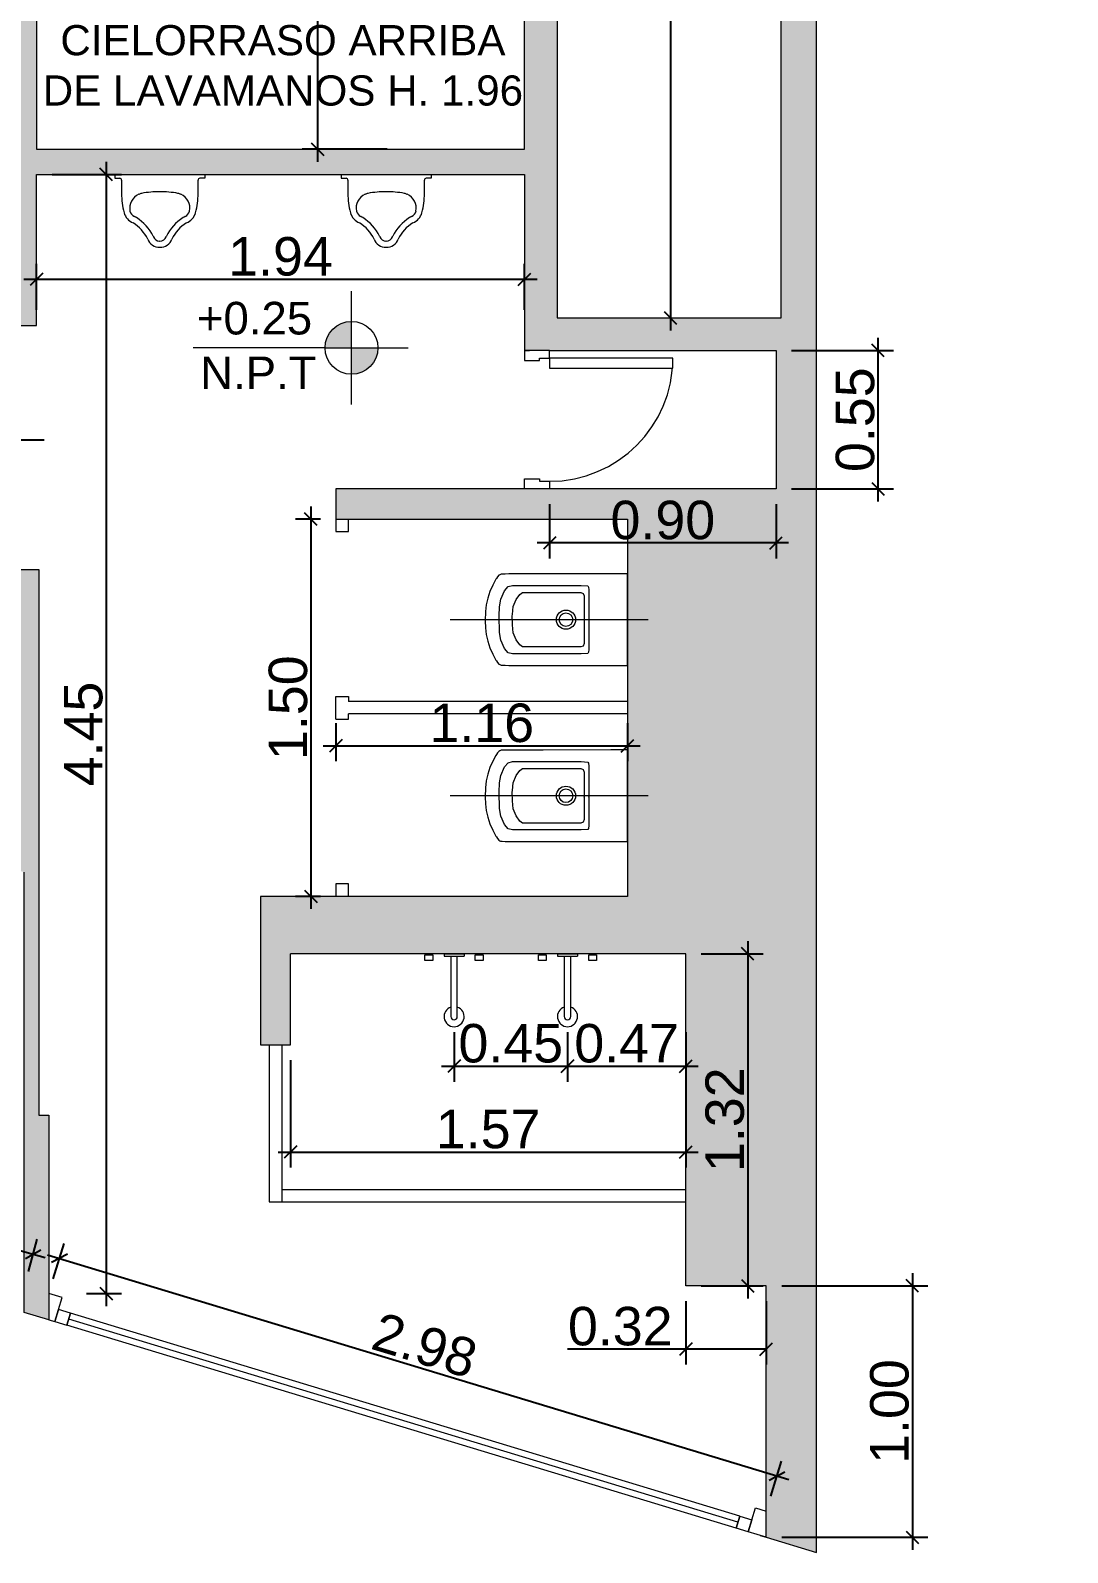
# Model space of a CAD drawing. Header units: metres. Extents: x -68 to 2267, y 0 to 1370.
# Drawn here: x 195.4 to 199.52, y 190.25 to 196.3 of the extents above; entities that cross this region are included whole.
import ezdxf

# ---------------------------------------------------------------- set-up
doc = ezdxf.new("R2010")
doc.units = ezdxf.units.M
doc.set_wipeout_variables(frame=1)
doc.linetypes.add('HIDDEN2', pattern=[4.7625, 3.175, -1.5875])
for name, color, linetype, lineweight in [('00-Textos cotas y niveles', 5, 'Continuous', 5), ('2', 7, 'Continuous', 20), ('ARQ-Niveles', 251, 'Continuous', 9), ('Ducha', 7, 'Continuous', 5)]:
    doc.layers.add(name, color=color, linetype=linetype, lineweight=lineweight)
for name, color, linetype, lineweight, true_color in [('A-Corte 1', 7, 'Continuous', 15, 0x000000), ('A-Mobiliario', 7, 'Continuous', 9, 0x000000), ('A-Vista 1', 7, 'Continuous', 9, 0x000000)]:
    doc.layers.add(name, color=color, linetype=linetype, lineweight=lineweight, true_color=true_color)
doc.styles.add('Arial', font='arial.ttf')
doc.styles.get("Standard").update_dxf_attribs({"font": 'arial.ttf'})
doc.dimstyles.new('Diagonal_-_2_mm_Arial_azul', dxfattribs={"dimscale": 0.3048, "dimtxt": 0.153039, "dimasz": 0.492126, "dimexe": 0.061516, "dimexo": 0.061516, "dimgap": 0.012303, "dimtad": 1, "dimrnd": 0.01, "dimzin": 0, "dimdsep": 46, "dimtxsty": 'Arial', "dimblk1": 'OBLIQUE', "dimblk2": 'OBLIQUE', "dimsah": 1, "dimcen": 0.09, "dimdle": 0.061516, "dimazin": 0, "dimtfac": 1, "dimtdec": 4, "dimtix": 1, "dimtmove": 0, "dimatfit": 3, "dimfxl": 1, "dimtvp": 1, "dimtolj": 1, "dimtzin": 0, "dimarcsym": 2})

# ---------------------------------------------------------------- blocks, each defined once
blk = doc.blocks.new('*U40')
at = {"layer": '2'}
h = blk.add_hatch(dxfattribs=at)
h.set_pattern_fill('ANGLE', color=256)
h.set_pattern_definition([(0, (-0.22, -0.1004), (0, 6.985), [5.08, -1.905]), (90, (-0.22, -0.1004), (-6.985, 4e-16), [5.08, -1.905])])
h.paths.add_polyline_path([(0.885, 2.1088), (1.0506, 2.1088), (1.0506, 1.9617), (0.885, 1.9617)])
blk.add_wipeout([(0, 0.0496), (0.55, 0.0496), (0.55, -0.03), (0, -0.03)]).dxf.layer = 'A-Vista 1'
at = {"layer": 'A-Vista 1'}
for points in [[(0.03, 0.0496), (0, 0.0496), (0, -0.0504), (0.04, -0.0504), (0.04, 0.0096), (0.03, 0.0096)], [(0.52, 0.0496), (0.55, 0.0496), (0.55, -0.0504), (0.51, -0.0504), (0.51, 0.0096), (0.52, 0.0096)]]:
    blk.add_lwpolyline(points, close=True, dxfattribs=at)
for points in [[(0, 0.0496), (0, -0.025)], [(0.55, 0.0496), (0.55, -0.025)]]:
    blk.add_lwpolyline(points, dxfattribs=at)
at = {"layer": 'A-Vista 1', "linetype": 'HIDDEN2', "lineweight": 0}
blk.add_arc((0.03, 0.0496), 0.49, 0, 90, dxfattribs=at)
blk.add_wipeout([(0.07, 0.0496), (0.07, 0.5396), (0.03, 0.5396), (0.03, 0.0496)]).dxf.layer = 'A-Vista 1'
at = {"layer": 'A-Vista 1'}
blk.add_lwpolyline([(0.07, 0.0496), (0.07, 0.5396), (0.03, 0.5396), (0.03, 0.0496)], close=True, dxfattribs=at)
blk = doc.blocks.new('*U10')
at = {"layer": 'A-Mobiliario'}
blk.add_line((2076.0312, 756.5034, 0), (2076.0312, 755.7163, 0), dxfattribs=at)
at = {"layer": 'A-Mobiliario', "elevation": 0}
for points in [[(2076.0354, 756.4216), (2076.0362, 756.4216), (2075.8525, 756.4216), (2075.8514, 756.4215), (2075.8506, 756.4212), (2075.85, 756.4208), (2075.8495, 756.4202), (2075.8493, 756.4194), (2075.8491, 756.4187), (2075.8492, 756.3543), (2075.8494, 756.0863)], [(2076.2131, 756.3543), (2076.2132, 756.4187), (2076.213, 756.4194), (2076.2128, 756.4202), (2076.2123, 756.4208), (2076.2117, 756.4212), (2076.2109, 756.4215), (2076.2098, 756.4216), (2076.0362, 756.4216)], [(2075.8494, 756.0863), (2075.8494, 755.9498), (2075.8498, 755.9352), (2075.8502, 755.9231), (2075.8505, 755.9193), (2075.8512, 755.9156), (2075.8524, 755.913), (2075.8547, 755.91), (2075.8607, 755.9044), (2075.8675, 755.9), (2075.8706, 755.8981), (2075.8941, 755.8852), (2075.9192, 755.8743), (2075.9454, 755.8657), (2075.972, 755.8596), (2075.999, 755.8559), (2076.0354, 755.8547), (2076.0361, 755.8546), (2076.0633, 755.8559), (2076.0903, 755.8596), (2076.1169, 755.8657), (2076.1431, 755.8743), (2076.1682, 755.8852), (2076.1917, 755.8981), (2076.1948, 755.9), (2076.2016, 755.9044), (2076.2076, 755.91), (2076.2099, 755.913), (2076.2111, 755.9156), (2076.2118, 755.9193), (2076.2121, 755.9231), (2076.2125, 755.9352), (2076.2128, 755.9498), (2076.2129, 756.0881), (2076.2131, 756.3543)], [(2075.8954, 756.0881), (2075.8954, 756.2374), (2075.8972, 756.2634), (2075.9015, 756.2662), (2075.9129, 756.2676), (2076.0163, 756.2676), (2076.1494, 756.2676), (2076.1607, 756.2662), (2076.1651, 756.2634), (2076.1669, 756.2374), (2076.1669, 756.0881), (2076.1669, 755.9643), (2076.1625, 755.9462), (2076.146, 755.9319), (2076.1123, 755.918), (2076.0822, 755.9127), (2076.0163, 755.9104), (2075.9801, 755.9127), (2075.95, 755.918), (2075.9163, 755.9319), (2075.8998, 755.9462), (2075.8954, 755.9643), (2075.8954, 756.0908)], [(2076.0361, 756.2676), (2076.0354, 756.2676)], [(2076.0361, 756.2491), (2076.0354, 756.2491)], [(2076.0354, 755.963), (2076.0361, 755.963)], [(2076.0354, 755.9098), (2076.0361, 755.9098)]]:
    blk.add_lwpolyline(points, dxfattribs=at)
blk.add_lwpolyline([(2075.9369, 756.2491), (2076.0163, 756.2491), (2076.1254, 756.2491), (2076.1358, 756.2455), (2076.1396, 756.2354), (2076.1396, 756.0881), (2076.1396, 756.0039), (2076.1318, 755.9925), (2076.1114, 755.9783), (2076.083, 755.9662), (2076.0518, 755.9633), (2076.0163, 755.9632), (2076.0105, 755.9633), (2075.9793, 755.9662), (2075.9509, 755.9783), (2075.9304, 755.9925), (2075.9227, 756.0039), (2075.9227, 756.0881), (2075.9227, 756.2354), (2075.9265, 756.2455)], close=True, dxfattribs=at)
at = {"layer": 'A-Mobiliario'}
for radius in [0.038, 0.027]:
    blk.add_circle((2076.0311, 756.1765, 0), radius, dxfattribs=at)
blk = doc.blocks.new('_Oblique')
at = {"color": 0, "linetype": 'ByBlock', "lineweight": -2}
blk.add_line((-0.5, -0.5), (0.5, 0.5), dxfattribs=at)
blk = doc.blocks.new('*D203')
at = {"layer": '00-Textos cotas y niveles', "color": 0, "lineweight": -2, "transparency": 16777216}
for p, q in [((192.4001, 192.181), (192.4351, 192.3096)), ((192.3707, 192.2634), (195.4584, 191.423)), ((195.3913, 191.3669), (195.4263, 191.4955))]:
    blk.add_line(p, q, dxfattribs=at)
at = {"layer": 'Defpoints', "color": 0, "transparency": 16777216}
for p in [(192.3839, 192.1217), (195.4102, 191.4361), (195.3751, 191.3075)]:
    blk.add_point(p, dxfattribs=at)
at = {"layer": '00-Textos cotas y niveles', "color": 0, "lineweight": -2, "transparency": 16777216, "xscale": 0.05, "yscale": 0.05, "zscale": 0.05}
for p, rotation in [((192.4189, 192.2503), 164.7735420923802), ((195.4102, 191.4361), 344.7735420923802)]:
    blk.add_blockref('_Oblique', p, dxfattribs=dict(at, rotation=rotation))
at = {"layer": '00-Textos cotas y niveles', "color": 0, "transparency": 16777216, "insert": (193.9383, 191.9305), "char_height": 0.15304, "attachment_point": 5, "rotation": 344.77354, "style": 'Arial'}
blk.add_mtext('\\A1;3.10', dxfattribs=at)
blk = doc.blocks.new('*D204')
at = {"layer": '00-Textos cotas y niveles', "color": 0, "lineweight": -2, "transparency": 16777216}
for p, q in [((195.4905, 191.3379), (195.533, 191.4779)), ((195.4673, 191.4336), (198.4152, 190.5397)), ((198.3428, 190.4731), (198.3852, 190.6131))]:
    blk.add_line(p, q, dxfattribs=at)
at = {"layer": 'Defpoints', "color": 0, "transparency": 16777216}
for p in [(195.4727, 191.279), (198.3674, 190.5542), (198.3249, 190.4142)]:
    blk.add_point(p, dxfattribs=at)
at = {"layer": '00-Textos cotas y niveles', "color": 0, "lineweight": -2, "transparency": 16777216, "xscale": 0.05, "yscale": 0.05, "zscale": 0.05}
for p, rotation in [((195.5151, 191.419), 163.1317359091327), ((198.3674, 190.5542), 343.1317359091327)]:
    blk.add_blockref('_Oblique', p, dxfattribs=dict(at, rotation=rotation))
at = {"layer": '00-Textos cotas y niveles', "color": 0, "transparency": 16777216, "insert": (196.9675, 191.0732), "char_height": 0.15304, "attachment_point": 5, "rotation": 343.13174, "style": 'Arial'}
blk.add_mtext('\\A1;2.98', dxfattribs=at)
blk = doc.blocks.new('*D232')
at = {"layer": '00-Textos cotas y niveles', "color": 0, "lineweight": -2, "transparency": 16777216}
for p, q in [((196.5411, 199.9683), (196.5411, 195.7783)), ((196.8174, 199.9183), (196.4796, 199.9183)), ((196.8174, 195.8283), (196.4796, 195.8283))]:
    blk.add_line(p, q, dxfattribs=at)
at = {"layer": 'Defpoints', "color": 0, "transparency": 16777216}
for p in [(196.8789, 199.9183), (196.5411, 195.8283), (196.8789, 195.8283)]:
    blk.add_point(p, dxfattribs=at)
at = {"layer": '00-Textos cotas y niveles', "color": 0, "lineweight": -2, "transparency": 16777216, "xscale": 0.05, "yscale": 0.05, "zscale": 0.05}
for p, rotation in [((196.5411, 199.9183), 90), ((196.5411, 195.8283), 270)]:
    blk.add_blockref('_Oblique', p, dxfattribs=dict(at, rotation=rotation))
at = {"layer": '00-Textos cotas y niveles', "color": 0, "transparency": 16777216, "insert": (196.4506, 197.8733), "char_height": 0.15304, "attachment_point": 5, "rotation": 90, "style": 'Arial'}
blk.add_mtext('\\A1;4.09', dxfattribs=at)
blk = doc.blocks.new('*D233')
at = {"layer": '00-Textos cotas y niveles', "color": 0, "lineweight": -2, "transparency": 16777216}
blk.add_line((197.9439, 199.9683), (197.9439, 195.1083), dxfattribs=at)
at = {"layer": 'Defpoints', "color": 0, "transparency": 16777216}
for p in [(197.9439, 199.9183), (197.9439, 195.1583), (197.9439, 195.1583)]:
    blk.add_point(p, dxfattribs=at)
at = {"layer": '00-Textos cotas y niveles', "color": 0, "lineweight": -2, "transparency": 16777216, "xscale": 0.05, "yscale": 0.05, "zscale": 0.05}
for p, rotation in [((197.9439, 199.9183), 90), ((197.9439, 195.1583), 270)]:
    blk.add_blockref('_Oblique', p, dxfattribs=dict(at, rotation=rotation))
at = {"layer": '00-Textos cotas y niveles', "color": 0, "transparency": 16777216, "insert": (197.8535, 197.5383), "char_height": 0.15304, "attachment_point": 5, "rotation": 90, "style": 'Arial'}
blk.add_mtext('\\A1;4.76', dxfattribs=at)
blk = doc.blocks.new('*D244')
at = {"layer": '00-Textos cotas y niveles', "color": 0, "lineweight": -2, "transparency": 16777216}
for p, q in [((195.7003, 195.7783), (195.7003, 191.229)), ((195.4854, 195.7283), (195.7618, 195.7283)), ((195.623, 191.279), (195.7618, 191.279))]:
    blk.add_line(p, q, dxfattribs=at)
at = {"layer": 'Defpoints', "color": 0, "transparency": 16777216}
for p in [(195.4239, 195.7283), (195.5615, 191.279), (195.7003, 191.279)]:
    blk.add_point(p, dxfattribs=at)
at = {"layer": '00-Textos cotas y niveles', "color": 0, "lineweight": -2, "transparency": 16777216, "xscale": 0.05, "yscale": 0.05, "zscale": 0.05}
for p, rotation in [((195.7003, 195.7283), 90), ((195.7003, 191.279), 270)]:
    blk.add_blockref('_Oblique', p, dxfattribs=dict(at, rotation=rotation))
at = {"layer": '00-Textos cotas y niveles', "color": 0, "transparency": 16777216, "insert": (195.6102, 193.5037), "char_height": 0.15304, "attachment_point": 5, "rotation": 90, "style": 'Arial'}
blk.add_mtext('\\A1;4.45', dxfattribs=at)
blk = doc.blocks.new('*D245')
at = {"layer": '00-Textos cotas y niveles', "color": 0, "lineweight": -2, "transparency": 16777216}
for p, q in [((198.7693, 195.0783), (198.7693, 194.4283)), ((198.4254, 195.0283), (198.8308, 195.0283)), ((198.4254, 194.4783), (198.8308, 194.4783))]:
    blk.add_line(p, q, dxfattribs=at)
at = {"layer": 'Defpoints', "color": 0, "transparency": 16777216}
for p in [(198.3639, 195.0283), (198.3639, 194.4783), (198.7693, 194.4783)]:
    blk.add_point(p, dxfattribs=at)
at = {"layer": '00-Textos cotas y niveles', "color": 0, "lineweight": -2, "transparency": 16777216, "xscale": 0.05, "yscale": 0.05, "zscale": 0.05}
for p, rotation in [((198.7693, 195.0283), 90), ((198.7693, 194.4783), 270)]:
    blk.add_blockref('_Oblique', p, dxfattribs=dict(at, rotation=rotation))
at = {"layer": '00-Textos cotas y niveles', "color": 0, "transparency": 16777216, "insert": (198.6788, 194.7533), "char_height": 0.15304, "attachment_point": 5, "rotation": 90, "style": 'Arial'}
blk.add_mtext('\\A1;0.55', dxfattribs=at)
blk = doc.blocks.new('*D246')
at = {"layer": '00-Textos cotas y niveles', "color": 0, "lineweight": -2, "transparency": 16777216}
for p, q in [((197.4639, 194.4168), (197.4639, 194.2016)), ((198.3639, 194.4168), (198.3639, 194.2016)), ((198.4139, 194.2631), (197.4139, 194.2631))]:
    blk.add_line(p, q, dxfattribs=at)
at = {"layer": 'Defpoints', "color": 0, "transparency": 16777216}
for p in [(197.4639, 194.4783), (198.3639, 194.4783), (197.4639, 194.2631)]:
    blk.add_point(p, dxfattribs=at)
at = {"layer": '00-Textos cotas y niveles', "color": 0, "lineweight": -2, "transparency": 16777216, "xscale": 0.05, "yscale": 0.05, "zscale": 0.05, "rotation": 180}
blk.add_blockref('_Oblique', (197.4639, 194.2631), dxfattribs=at)
at = {"layer": '00-Textos cotas y niveles', "color": 0, "lineweight": -2, "transparency": 16777216, "xscale": 0.05, "yscale": 0.05, "zscale": 0.05}
blk.add_blockref('_Oblique', (198.3639, 194.2631), dxfattribs=at)
at = {"layer": '00-Textos cotas y niveles', "color": 0, "transparency": 16777216, "insert": (197.9139, 194.3536), "char_height": 0.15304, "attachment_point": 5, "style": 'Arial'}
blk.add_mtext('\\A1;0.90', dxfattribs=at)
blk = doc.blocks.new('*D247')
at = {"layer": '00-Textos cotas y niveles', "color": 0, "lineweight": -2, "transparency": 16777216}
for p, q in [((196.6139, 193.5468), (196.6139, 193.3952)), ((197.7739, 193.5468), (197.7739, 193.3952)), ((196.5639, 193.4567), (197.8239, 193.4567))]:
    blk.add_line(p, q, dxfattribs=at)
at = {"layer": 'Defpoints', "color": 0, "transparency": 16777216}
for p in [(196.6139, 193.6083), (197.7739, 193.6083), (197.7739, 193.4567)]:
    blk.add_point(p, dxfattribs=at)
at = {"layer": '00-Textos cotas y niveles', "color": 0, "lineweight": -2, "transparency": 16777216, "xscale": 0.05, "yscale": 0.05, "zscale": 0.05, "rotation": 180}
blk.add_blockref('_Oblique', (196.6139, 193.4567), dxfattribs=at)
at = {"layer": '00-Textos cotas y niveles', "color": 0, "lineweight": -2, "transparency": 16777216, "xscale": 0.05, "yscale": 0.05, "zscale": 0.05}
blk.add_blockref('_Oblique', (197.7739, 193.4567), dxfattribs=at)
at = {"layer": '00-Textos cotas y niveles', "color": 0, "transparency": 16777216, "insert": (197.1939, 193.5472), "char_height": 0.15304, "attachment_point": 5, "style": 'Arial'}
blk.add_mtext('\\A1;1.16', dxfattribs=at)
blk = doc.blocks.new('*D248')
at = {"layer": '00-Textos cotas y niveles', "color": 0, "lineweight": -2, "transparency": 16777216}
for p, q in [((196.5146, 194.4083), (196.5146, 192.8083)), ((196.5524, 194.3583), (196.4531, 194.3583)), ((196.5524, 192.8583), (196.4531, 192.8583))]:
    blk.add_line(p, q, dxfattribs=at)
at = {"layer": 'Defpoints', "color": 0, "transparency": 16777216}
for p in [(196.6139, 194.3583), (196.5146, 192.8583), (196.6139, 192.8583)]:
    blk.add_point(p, dxfattribs=at)
at = {"layer": '00-Textos cotas y niveles', "color": 0, "lineweight": -2, "transparency": 16777216, "xscale": 0.05, "yscale": 0.05, "zscale": 0.05}
for p, rotation in [((196.5146, 194.3583), 90), ((196.5146, 192.8583), 270)]:
    blk.add_blockref('_Oblique', p, dxfattribs=dict(at, rotation=rotation))
at = {"layer": '00-Textos cotas y niveles', "color": 0, "transparency": 16777216, "insert": (196.4242, 193.6083), "char_height": 0.15304, "attachment_point": 5, "rotation": 90, "style": 'Arial'}
blk.add_mtext('\\A1;1.50', dxfattribs=at)
blk = doc.blocks.new('*D249')
at = {"layer": '00-Textos cotas y niveles', "color": 0, "lineweight": -2, "transparency": 16777216}
for p, q in [((195.4239, 195.1898), (195.4239, 195.3728)), ((197.3639, 195.1898), (197.3639, 195.3728)), ((195.3739, 195.3113), (197.4139, 195.3113))]:
    blk.add_line(p, q, dxfattribs=at)
at = {"layer": 'Defpoints', "color": 0, "transparency": 16777216}
for p in [(197.3639, 195.3113), (195.4239, 195.1283), (197.3639, 195.1283)]:
    blk.add_point(p, dxfattribs=at)
at = {"layer": '00-Textos cotas y niveles', "color": 0, "lineweight": -2, "transparency": 16777216, "xscale": 0.05, "yscale": 0.05, "zscale": 0.05, "rotation": 180}
blk.add_blockref('_Oblique', (195.4239, 195.3113), dxfattribs=at)
at = {"layer": '00-Textos cotas y niveles', "color": 0, "lineweight": -2, "transparency": 16777216, "xscale": 0.05, "yscale": 0.05, "zscale": 0.05}
blk.add_blockref('_Oblique', (197.3639, 195.3113), dxfattribs=at)
at = {"layer": '00-Textos cotas y niveles', "color": 0, "transparency": 16777216, "insert": (196.3939, 195.4018), "char_height": 0.15304, "attachment_point": 5, "style": 'Arial'}
blk.add_mtext('\\A1;1.94', dxfattribs=at)
blk = doc.blocks.new('*D250')
at = {"layer": '00-Textos cotas y niveles', "color": 0, "lineweight": -2, "transparency": 16777216}
for p, q in [((196.4339, 192.2068), (196.4339, 191.7804)), ((198.0049, 192.2068), (198.0049, 191.7804)), ((196.3839, 191.8419), (198.0549, 191.8419))]:
    blk.add_line(p, q, dxfattribs=at)
at = {"layer": 'Defpoints', "color": 0, "transparency": 16777216}
for p in [(196.4339, 192.2683), (198.0049, 192.2683), (198.0049, 191.8419)]:
    blk.add_point(p, dxfattribs=at)
at = {"layer": '00-Textos cotas y niveles', "color": 0, "lineweight": -2, "transparency": 16777216, "xscale": 0.05, "yscale": 0.05, "zscale": 0.05, "rotation": 180}
blk.add_blockref('_Oblique', (196.4339, 191.8419), dxfattribs=at)
at = {"layer": '00-Textos cotas y niveles', "color": 0, "lineweight": -2, "transparency": 16777216, "xscale": 0.05, "yscale": 0.05, "zscale": 0.05}
blk.add_blockref('_Oblique', (198.0049, 191.8419), dxfattribs=at)
at = {"layer": '00-Textos cotas y niveles', "color": 0, "transparency": 16777216, "insert": (197.2194, 191.9323), "char_height": 0.15304, "attachment_point": 5, "style": 'Arial'}
blk.add_mtext('\\A1;1.57', dxfattribs=at)
blk = doc.blocks.new('*D251')
at = {"layer": '00-Textos cotas y niveles', "color": 0, "lineweight": -2, "transparency": 16777216}
for p, q in [((198.2512, 192.6802), (198.2512, 191.2602)), ((198.0664, 192.6302), (198.3128, 192.6302)), ((198.0664, 191.3102), (198.3128, 191.3102))]:
    blk.add_line(p, q, dxfattribs=at)
at = {"layer": 'Defpoints', "color": 0, "transparency": 16777216}
for p in [(198.0049, 192.6302), (198.0049, 191.3102), (198.2512, 191.3102)]:
    blk.add_point(p, dxfattribs=at)
at = {"layer": '00-Textos cotas y niveles', "color": 0, "lineweight": -2, "transparency": 16777216, "xscale": 0.05, "yscale": 0.05, "zscale": 0.05}
for p, rotation in [((198.2512, 192.6302), 90), ((198.2512, 191.3102), 270)]:
    blk.add_blockref('_Oblique', p, dxfattribs=dict(at, rotation=rotation))
at = {"layer": '00-Textos cotas y niveles', "color": 0, "transparency": 16777216, "insert": (198.1608, 191.9702), "char_height": 0.15304, "attachment_point": 5, "rotation": 90, "style": 'Arial'}
blk.add_mtext('\\A1;1.32', dxfattribs=at)
blk = doc.blocks.new('*D252')
at = {"layer": '00-Textos cotas y niveles', "color": 0, "lineweight": -2, "transparency": 16777216}
for p, q in [((198.906, 191.3602), (198.906, 190.2602)), ((198.3864, 191.3102), (198.9675, 191.3102)), ((198.3864, 190.3102), (198.9675, 190.3102))]:
    blk.add_line(p, q, dxfattribs=at)
at = {"layer": 'Defpoints', "color": 0, "transparency": 16777216}
for p in [(198.3249, 191.3102), (198.3249, 190.3102), (198.906, 190.3102)]:
    blk.add_point(p, dxfattribs=at)
at = {"layer": '00-Textos cotas y niveles', "color": 0, "lineweight": -2, "transparency": 16777216, "xscale": 0.05, "yscale": 0.05, "zscale": 0.05}
for p, rotation in [((198.906, 191.3102), 90), ((198.906, 190.3102), 270)]:
    blk.add_blockref('_Oblique', p, dxfattribs=dict(at, rotation=rotation))
at = {"layer": '00-Textos cotas y niveles', "color": 0, "transparency": 16777216, "insert": (198.8155, 190.8102), "char_height": 0.15304, "attachment_point": 5, "rotation": 90, "style": 'Arial'}
blk.add_mtext('\\A1;1.00', dxfattribs=at)
blk = doc.blocks.new('*D253')
at = {"layer": '00-Textos cotas y niveles', "color": 0, "lineweight": -2, "transparency": 16777216}
for p, q in [((198.0049, 191.2486), (198.0049, 190.9967)), ((198.3249, 191.2486), (198.3249, 190.9967)), ((198.0049, 191.0582), (197.5343, 191.0582)), ((198.3249, 191.0582), (197.9549, 191.0582))]:
    blk.add_line(p, q, dxfattribs=at)
at = {"layer": 'Defpoints', "color": 0, "transparency": 16777216}
for p in [(198.0049, 191.3102), (198.3249, 191.3102), (198.3249, 191.0582)]:
    blk.add_point(p, dxfattribs=at)
at = {"layer": '00-Textos cotas y niveles', "color": 0, "lineweight": -2, "transparency": 16777216, "xscale": 0.05, "yscale": 0.05, "zscale": 0.05, "rotation": 180}
blk.add_blockref('_Oblique', (198.0049, 191.0582), dxfattribs=at)
at = {"layer": '00-Textos cotas y niveles', "color": 0, "lineweight": -2, "transparency": 16777216, "xscale": 0.05, "yscale": 0.05, "zscale": 0.05}
blk.add_blockref('_Oblique', (198.3249, 191.0582), dxfattribs=at)
at = {"layer": '00-Textos cotas y niveles', "color": 0, "transparency": 16777216, "insert": (197.7446, 191.1487), "char_height": 0.15304, "attachment_point": 5, "style": 'Arial'}
blk.add_mtext('\\A1;0.32', dxfattribs=at)
blk = doc.blocks.new('*U1144')
for p, q in [((-40, 0), (-40, -10)), ((-40, 0), (40, 0)), ((40, 0), (40, -10)), ((-40, -10), (40, -10))]:
    blk.add_line(p, q)
for points in [[(-105.8, -4.9), (-105.8, 0), (-94.2, 0), (-94.2, -4.9)], [(94.2, -4.9), (94.2, 0), (105.8, 0), (105.8, -4.9)], [(-115.7, -26.4), (-115.7, -4.9), (-84.3, -4.9), (-84.3, -26.4)], [(84.3, -26.4), (84.3, -4.9), (115.7, -4.9), (115.7, -26.4)]]:
    blk.add_lwpolyline(points, close=True)
blk.add_lwpolyline([(-12.7, -10), (-12.7, -250, 1), (12.7, -250), (12.7, -10)], format="xyb")
blk.add_arc((0, -250), 40, 108.5118, 71.4882)
blk = doc.blocks.new('*D1146')
at = {"layer": '00-Textos cotas y niveles', "color": 0, "lineweight": -2, "transparency": 16777216}
for p, q in [((197.0839, 192.3186), (197.0839, 192.1213)), ((197.5349, 192.3186), (197.5349, 192.1213)), ((197.0339, 192.1829), (197.5849, 192.1829))]:
    blk.add_line(p, q, dxfattribs=at)
at = {"layer": 'Defpoints', "color": 0, "transparency": 16777216}
for p in [(197.0839, 192.3802), (197.5349, 192.3802), (197.5349, 192.1829)]:
    blk.add_point(p, dxfattribs=at)
at = {"layer": '00-Textos cotas y niveles', "color": 0, "lineweight": -2, "transparency": 16777216, "xscale": 0.05, "yscale": 0.05, "zscale": 0.05, "rotation": 180}
blk.add_blockref('_Oblique', (197.0839, 192.1829), dxfattribs=at)
at = {"layer": '00-Textos cotas y niveles', "color": 0, "lineweight": -2, "transparency": 16777216, "xscale": 0.05, "yscale": 0.05, "zscale": 0.05}
blk.add_blockref('_Oblique', (197.5349, 192.1829), dxfattribs=at)
at = {"layer": '00-Textos cotas y niveles', "color": 0, "transparency": 16777216, "insert": (197.3094, 192.2733), "char_height": 0.15304, "attachment_point": 5, "style": 'Arial'}
blk.add_mtext('\\A1;0.45', dxfattribs=at)
blk = doc.blocks.new('*D1147')
at = {"layer": '00-Textos cotas y niveles', "color": 0, "lineweight": -2, "transparency": 16777216}
for p, q in [((197.5349, 192.3186), (197.5349, 192.1213)), ((198.0049, 192.3186), (198.0049, 192.1213)), ((197.4849, 192.1829), (198.0549, 192.1829))]:
    blk.add_line(p, q, dxfattribs=at)
at = {"layer": 'Defpoints', "color": 0, "transparency": 16777216}
for p in [(197.5349, 192.3802), (198.0049, 192.3802), (198.0049, 192.1829)]:
    blk.add_point(p, dxfattribs=at)
at = {"layer": '00-Textos cotas y niveles', "color": 0, "lineweight": -2, "transparency": 16777216, "xscale": 0.05, "yscale": 0.05, "zscale": 0.05, "rotation": 180}
blk.add_blockref('_Oblique', (197.5349, 192.1829), dxfattribs=at)
at = {"layer": '00-Textos cotas y niveles', "color": 0, "lineweight": -2, "transparency": 16777216, "xscale": 0.05, "yscale": 0.05, "zscale": 0.05}
blk.add_blockref('_Oblique', (198.0049, 192.1829), dxfattribs=at)
at = {"layer": '00-Textos cotas y niveles', "color": 0, "transparency": 16777216, "insert": (197.7699, 192.2733), "char_height": 0.15304, "attachment_point": 5, "style": 'Arial'}
blk.add_mtext('\\A1;0.47', dxfattribs=at)

msp = doc.modelspace()

# ---------------------------------------------------------------- hatches: boundary and pattern name
at = {"transparency": 33554483}
h = msp.add_hatch(color=256, dxfattribs=at)
h.dxf.hatch_style = 1
h.paths.add_polyline_path([(198.5249, 200.1283), (190.7239, 200.1283), (190.7239, 201.2783), (189.1139, 201.2783), (183.8539, 201.2783), (183.8539, 200.0783), (182.5939, 200.0783), (182.5939, 194.9553), (182.9139, 194.8583), (182.9139, 195.7583), (182.7939, 195.7583), (182.7939, 199.7183), (182.8439, 199.7183), (182.8439, 199.9183), (185.8439, 199.9183), (185.8439, 199.8483), (186.0239, 199.8483), (186.0239, 199.9183), (186.1739, 199.9183), (186.1739, 199.9785), (186.1739, 199.9785), (186.1739, 200.0783), (184.0539, 200.0783), (184.0539, 201.0783), (189.1139, 201.0783), (190.5239, 201.0783), (190.5239, 200.0783), (190.3639, 200.0783), (190.3639, 199.9283), (193.9639, 199.9283), (193.9639, 199.7783), (194.0939, 199.7783), (194.0939, 199.9283), (195.2839, 199.9283), (195.3039, 197.5883), (195.4339, 197.5883), (195.4339, 199.8583), (196.1639, 199.8583), (196.1639, 199.7383), (196.3939, 199.7383), (196.3939, 199.9183), (197.3639, 199.9183), (197.3639, 198.5183), (197.4939, 198.5183), (197.4939, 199.9183), (198.3939, 199.9183), (198.3939, 196.9083), (198.3839, 196.4583), (198.3839, 195.1583), (197.4939, 195.1583), (197.4939, 196.5583), (197.3639, 196.5583), (197.3639, 195.8283), (195.4239, 195.8283), (195.4239, 196.5783), (195.3039, 196.5783), (195.3039, 196.3283), (193.3839, 196.3283), (193.3839, 198.7983), (194.0939, 198.7983), (194.0939, 198.9583), (193.9639, 198.9583), (193.2839, 198.9583), (193.2839, 198.3083), (193.2539, 198.3083), (193.2539, 198.2083), (193.2839, 198.2083), (193.2839, 195.6483), (193.4039, 195.6483), (193.4039, 196.2483), (195.3039, 196.2483), (195.3039, 195.1283), (195.4239, 195.1283), (195.4239, 195.7283), (197.3639, 195.7283), (197.3639, 195.0283), (198.3639, 195.0283), (198.3639, 194.4783), (196.6139, 194.4783), (196.6139, 194.3583), (197.7739, 194.3583), (197.7739, 192.8583), (196.3139, 192.8583), (196.3139, 192.2683), (196.4339, 192.2683), (196.4339, 192.6302), (198.0049, 192.6302), (198.0049, 191.3102), (198.3249, 191.3102), (198.3249, 190.3102), (198.5249, 190.2495)])
h.paths.add_polyline_path([(189.1239, 198.8883), (189.2139, 198.8883), (189.2139, 199.0083), (189.1139, 199.0083), (188.9139, 199.0083), (188.9139, 198.4083), (185.9139, 198.4083), (185.9139, 198.2683), (186.8139, 198.2683), (186.8139, 197.7683), (186.9539, 197.7683), (186.9539, 198.2483), (189.0139, 198.2483), (189.0139, 197.0683), (189.1239, 197.0683)], flags=17)
h.paths.add_polyline_path([(188.7349, 197.0683), (186.9539, 197.0683), (186.8139, 197.0683), (186.7349, 197.0683), (186.7349, 196.8888), (186.7349, 196.3183), (186.8349, 196.3183), (186.8349, 196.8583), (188.7349, 196.8583)], flags=17)
h.paths.add_polyline_path([(186.0139, 196.9383), (186.0439, 196.9383), (186.0439, 197.0683), (186.0139, 197.0683), (186.0139, 197.3683), (185.9139, 197.3683), (185.9139, 194.7183), (185.7839, 194.7183), (185.7839, 193.9883), (186.0139, 193.9186)], flags=17)
h.paths.add_polyline_path([(189.1939, 193.7283), (189.1239, 193.7283), (189.1239, 196.7183), (188.9349, 196.7183), (188.9349, 196.3183), (188.9349, 193.7683), (188.8849, 193.7683), (188.8849, 193.0483), (189.1939, 192.9583)], flags=17)
h.paths.add_polyline_path([(192.3839, 192.8383), (192.3239, 192.8383), (192.3239, 192.8983), (192.1939, 192.8983), (192.1939, 192.8383), (192.1339, 192.8383), (192.1339, 192.1583), (192.1339, 192.0863), (192.3839, 192.0183)], flags=17)
h.paths.add_polyline_path([(197.3639, 195.8349), (197.3639, 196.3967)], flags=17)
h = msp.add_hatch(color=256, dxfattribs=at)
h.dxf.hatch_style = 1
h.paths.add_polyline_path([(195.4327, 194.1583), (195.3039, 194.1583), (194.9339, 193.9283), (192.8439, 193.9283), (192.8439, 194.5283), (192.2939, 194.5283), (192.1939, 194.5283), (192.1939, 193.5983), (192.3239, 193.5983), (192.3239, 193.7446), (195.3751, 192.9543), (195.3751, 191.2043), (195.4727, 191.1748), (195.4727, 191.9883), (195.4327, 191.9883)])
at = {"layer": 'ARQ-Niveles'}
h = msp.add_hatch(color=256, dxfattribs=at)
h.paths.add_polyline_path([(196.6762, 194.934, 0.414214), (196.7812, 195.039), (196.6762, 195.039)])
h.paths.add_polyline_path([(196.5712, 195.039), (196.6762, 195.039), (196.6762, 195.144, 0.414214)])

# ---------------------------------------------------------------- linework, layer by layer
msp.add_lwpolyline([(195.3039, 194.6233), (195.3039, 194.6733), (195.4539, 194.6733)])
at = {"layer": 'A-Corte 1'}
for p, q in [((198.5249, 190.2495), (198.5249, 200.1283)), ((195.4239, 195.1283), (195.4239, 195.7283)), ((195.4239, 195.7283), (197.3639, 195.7283)), ((197.3639, 195.7283), (197.3639, 195.0283)), ((195.3039, 195.1283), (195.4239, 195.1283)), ((197.3639, 195.0283), (198.3639, 195.0283)), ((198.3639, 195.0283), (198.3639, 194.4783)), ((198.3639, 194.4783), (196.6139, 194.4783)), ((196.6139, 194.4783), (196.6139, 194.3583)), ((196.6139, 194.3583), (197.7739, 194.3583)), ((196.6139, 194.3583), (196.6139, 194.3083)), ((196.6139, 194.3083), (196.6639, 194.3083)), ((196.6639, 194.3083), (196.6639, 194.3583)), ((197.7739, 194.3583), (197.7739, 192.8583)), ((195.3039, 194.1583), (195.4327, 194.1583)), ((195.4327, 194.1583), (195.4327, 191.9883)), ((196.6139, 193.5633), (196.6139, 193.6533)), ((196.6139, 193.6533), (196.6639, 193.6533)), ((196.6639, 193.6533), (196.6639, 193.6333)), ((197.7739, 193.6333), (196.6639, 193.6333)), ((197.7739, 193.5833), (196.6639, 193.5833)), ((196.6639, 193.5633), (196.6639, 193.5833)), ((196.6139, 193.5633), (196.6639, 193.5633)), ((197.7739, 192.8583), (196.3139, 192.8583)), ((196.3139, 192.8583), (196.3139, 192.2683)), ((196.6139, 192.9083), (196.6139, 192.8583)), ((196.6639, 192.9083), (196.6139, 192.9083)), ((196.6639, 192.8583), (196.6639, 192.9083)), ((196.4339, 192.2683), (196.4339, 192.6302)), ((198.0049, 192.6302), (196.4339, 192.6302)), ((198.0049, 191.3102), (198.0049, 192.6302)), ((196.3139, 192.2683), (196.4339, 192.2683)), ((196.3489, 192.2683), (196.3489, 191.6433)), ((196.3989, 192.2683), (196.3989, 191.6933)), ((195.4327, 191.9883), (195.4727, 191.9883)), ((196.3489, 191.6433), (198.0049, 191.6433)), ((196.3989, 191.6933), (198.0049, 191.6933)), ((196.3989, 191.6933), (196.3989, 191.6433)), ((198.3249, 191.3102), (198.0049, 191.3102)), ((198.3249, 190.3102), (198.3249, 191.3102)), ((198.3249, 190.3102), (198.5249, 190.2495))]:
    msp.add_line(p, q, dxfattribs=at)
for points in [[(195.4239, 196.5783), (195.4239, 195.8283), (197.3639, 195.8283), (197.3639, 196.5583)], [(197.4939, 196.5583), (197.4939, 195.1583), (198.3839, 195.1583), (198.3839, 196.4583)], [(195.4727, 191.9883), (195.4727, 191.1748), (195.3751, 191.2043), (195.3751, 192.9543)]]:
    msp.add_lwpolyline(points, dxfattribs=at)
at = {"layer": 'A-Vista 1'}
for p, q in [((195.7353, 195.7283), (195.7353, 195.7131)), ((195.7353, 195.7283), (196.0925, 195.7283)), ((195.7353, 195.7131), (195.7543, 195.7131)), ((196.0925, 195.7131), (196.0735, 195.7131)), ((196.0925, 195.7283), (196.0925, 195.7131)), ((196.6353, 195.7283), (196.6353, 195.7131)), ((196.6353, 195.7283), (196.9925, 195.7283)), ((196.6353, 195.7131), (196.6543, 195.7131)), ((196.9925, 195.7131), (196.9735, 195.7131)), ((196.9925, 195.7283), (196.9925, 195.7131)), ((195.559, 191.2011), (195.5445, 191.1532)), ((198.2126, 190.3703), (195.5517, 191.177)), ((198.2198, 190.3942), (195.559, 191.201)), ((198.2052, 190.3462), (195.5444, 191.153)), ((198.2198, 190.3941), (198.2052, 190.3462))]:
    msp.add_line(p, q, dxfattribs=at)
for points in [[(195.4727, 191.1748), (195.4966, 191.1675), (195.5255, 191.263), (195.4727, 191.279)], [(198.301, 190.3174), (198.3249, 190.3102), (198.2531, 190.3317), (198.282, 190.4272), (198.3249, 190.4142)]]:
    msp.add_lwpolyline(points, dxfattribs=at)
for points in [[(195.5111, 191.2155), (195.4966, 191.1675), (195.5444, 191.153), (195.559, 191.201)], [(198.2676, 190.3796), (198.2531, 190.3317), (198.2052, 190.3462), (198.2198, 190.3942)]]:
    msp.add_lwpolyline(points, close=True, dxfattribs=at)
for centre, radius, start, end in [((195.7543, 195.7055), 0.0076, 358.74037, 90), ((196.9414, 195.6794), 1.1798, 178.74037, 181.31616), ((196.0735, 195.7055), 0.0076, 90, 181.25963), ((194.8865, 195.6794), 1.1798, 358.68384, 1.25963), ((196.6543, 195.7055), 0.0076, 358.74037, 90), ((197.8414, 195.6794), 1.1798, 178.74037, 181.31616), ((196.9735, 195.7055), 0.0076, 90, 181.25963), ((195.7865, 195.6794), 1.1798, 358.68384, 1.25963), ((196.0663, 195.6523), 0.3044, 180, 194.46003), ((195.8559, 195.5935), 0.0615, 114.96328, 189.88729), ((195.8564, 195.5868), 0.0678, 102.61812, 112.98855), ((195.9139, 195.2575), 0.4021, 90, 100.35517), ((195.9139, 195.2575), 0.4021, 79.64483, 90), ((195.9714, 195.5868), 0.0678, 67.01145, 77.38188), ((195.9719, 195.5935), 0.0615, 350.11271, 65.03672), ((195.7616, 195.6523), 0.3044, 345.53997, 0), ((196.9663, 195.6523), 0.3044, 180, 194.46003), ((196.7559, 195.5935), 0.0615, 114.96328, 189.88729), ((196.7564, 195.5868), 0.0678, 102.61812, 112.98855), ((196.8139, 195.2575), 0.4021, 90, 100.35517), ((196.8139, 195.2575), 0.4021, 79.64483, 90), ((196.8714, 195.5868), 0.0678, 67.01145, 77.38188), ((196.8719, 195.5935), 0.0615, 350.11271, 65.03672), ((196.6616, 195.6523), 0.3044, 345.53997, 0), ((195.8309, 195.5928), 0.0616, 195.59161, 248.24381), ((195.8309, 195.5928), 0.0369, 195.59161, 241.0023), ((195.997, 195.5928), 0.0369, 298.9977, 344.40839), ((195.997, 195.5928), 0.0616, 291.75619, 344.40839), ((196.7309, 195.5928), 0.0616, 195.59161, 248.24381), ((196.7309, 195.5928), 0.0369, 195.59161, 241.0023), ((196.897, 195.5928), 0.0369, 298.9977, 344.40839), ((196.897, 195.5928), 0.0616, 291.75619, 344.40839), ((195.7217, 195.3997), 0.1611, 26.5191, 57.57806), ((195.78, 195.4831), 0.0842, 60.62571, 66.92065), ((195.7217, 195.3997), 0.1858, 26.5191, 57.57806), ((196.1061, 195.3997), 0.1858, 122.42194, 153.4809), ((196.1061, 195.3997), 0.1611, 122.42194, 153.4809), ((196.0478, 195.4831), 0.0842, 113.07935, 119.37429), ((196.6217, 195.3997), 0.1611, 26.5191, 57.57806), ((196.68, 195.4831), 0.0842, 60.62571, 66.92065), ((196.6217, 195.3997), 0.1858, 26.5191, 57.57806), ((197.0061, 195.3997), 0.1858, 122.42194, 153.4809), ((197.0061, 195.3997), 0.1611, 122.42194, 153.4809), ((196.9478, 195.4831), 0.0842, 113.07935, 119.37429), ((195.9125, 195.4887), 0.0498, 200.13528, 271.58789), ((195.8992, 195.486), 0.0118, 196.64956, 210.00481), ((195.9125, 195.4887), 0.0251, 200.13528, 271.58789), ((195.9139, 195.4445), 0.0192, 87.95603, 92.04397), ((195.9153, 195.4887), 0.0498, 268.41211, 339.86472), ((195.9153, 195.4887), 0.0251, 268.41211, 339.86472), ((195.9286, 195.486), 0.0118, 329.99519, 343.35044), ((196.8125, 195.4887), 0.0498, 200.13528, 271.58789), ((196.7992, 195.486), 0.0118, 196.64956, 210.00481), ((196.8125, 195.4887), 0.0251, 200.13528, 271.58789), ((196.8139, 195.4445), 0.0192, 87.95603, 92.04397), ((196.8153, 195.4887), 0.0498, 268.41211, 339.86472), ((196.8153, 195.4887), 0.0251, 268.41211, 339.86472), ((196.8286, 195.486), 0.0118, 329.99519, 343.35044)]:
    msp.add_arc(centre, radius, start, end, dxfattribs=at)
at = {"layer": 'ARQ-Niveles'}
for p, q in [((196.6762, 195.144), (196.6762, 195.264)), ((196.6762, 194.934), (196.6762, 195.144)), ((196.5712, 195.039), (196.0462, 195.039)), ((196.5712, 195.039), (196.9012, 195.039)), ((196.6762, 194.814), (196.6762, 194.934))]:
    msp.add_line(p, q, dxfattribs=at)
msp.add_circle((196.6762, 195.039), 0.105, dxfattribs=at)

# ---------------------------------------------------------------- block references
at = {"layer": 'A-Mobiliario', "rotation": 270.000021642395}
msp.add_blockref('*U10', (-558.6485, 2269.2891, 0), dxfattribs=at)
at = {"layer": 'Ducha', "xscale": 0.001, "yscale": 0.001, "zscale": 0.001}
for p in [(197.0839, 192.6302), (197.5349, 192.6302)]:
    msp.add_blockref('*U1144', p, dxfattribs=at)

# ---------------------------------------------------------------- texts
at = {"insert": (195.4239, 196.3221), "char_height": 0.12, "attachment_point": 1}
msp.add_mtext_dynamic_manual_height_columns('\\pxqc;CIELORRASO ARRIBA \\PDE LAVAMANOS H. 1.96', width=1.958924, gutter_width=12.5, heights=[0], dxfattribs=at)
at = {"layer": 'ARQ-Niveles', "style": 'Arial'}
for s, p in [('+0.25', (196.0613, 195.0921)), ('N.P.T', (196.0742, 194.8747))]:
    msp.add_text(s, height=0.12966, dxfattribs=at).set_placement(p)

# ---------------------------------------------------------------- dimensions: what is measured, and where the dimension line sits
at = {"layer": '00-Textos cotas y niveles'}
for base, p1, p2, picture, middle in [((196.5411, 195.8283), (196.8789, 199.9183), (196.8789, 195.8283), '*D232', (196.4506, 197.8733)), ((197.9439, 195.1583), (197.9439, 199.9183), (197.9439, 195.1583), '*D233', (197.8535, 197.5383)), ((195.7003, 191.279), (195.4239, 195.7283), (195.5615, 191.279), '*D244', (195.6102, 193.5037)), ((196.5146, 192.8583), (196.6139, 194.3583), (196.6139, 192.8583), '*D248', (196.4242, 193.6083)), ((198.2512, 191.3102), (198.0049, 192.6302), (198.0049, 191.3102), '*D251', (198.1608, 191.9702))]:
    dim = msp.add_linear_dim(base=base, p1=p1, p2=p2, angle=90, dimstyle='Diagonal_-_2_mm_Arial_azul', override={"dimscale": 1, "dimasz": 0.05, "dimpost": '<>', "dimdle": 0.05, "dimtdec": 2}, dxfattribs=at)
    dim.commit()
    dim.dimension.update_dxf_attribs({"geometry": picture, "text_midpoint": middle})
for base, p1, p2, picture, middle in [((197.3639, 195.3113), (195.4239, 195.1283), (197.3639, 195.1283), '*D249', (196.3939, 195.4018)), ((197.7739, 193.4567), (196.6139, 193.6083), (197.7739, 193.6083), '*D247', (197.1939, 193.5472)), ((197.5349, 192.1829), (197.0839, 192.3802), (197.5349, 192.3802), '*D1146', (197.3094, 192.2733)), ((198.0049, 192.1829), (197.5349, 192.3802), (198.0049, 192.3802), '*D1147', (197.7699, 192.2733))]:
    dim = msp.add_linear_dim(base=base, p1=p1, p2=p2, dimstyle='Diagonal_-_2_mm_Arial_azul', override={"dimscale": 1, "dimasz": 0.05, "dimpost": '<>', "dimdle": 0.05, "dimtdec": 2}, dxfattribs=at)
    dim.commit()
    dim.dimension.update_dxf_attribs({"geometry": picture, "text_midpoint": middle})
for p1, p2, distance, picture, middle in [((192.3839, 192.1217), (195.3751, 191.3075), 0.1333, '*D203', (193.9383, 191.9305)), ((195.4727, 191.279), (198.3249, 190.4142), 0.1463, '*D204', (196.9675, 191.0732))]:
    dim = msp.add_aligned_dim(p1=p1, p2=p2, distance=distance, dimstyle='Diagonal_-_2_mm_Arial_azul', override={"dimscale": 1, "dimasz": 0.05, "dimpost": '<>', "dimdle": 0.05, "dimtdec": 2}, dxfattribs=at)
    dim.commit()
    dim.dimension.update_dxf_attribs({"geometry": picture, "text_midpoint": middle})
for base, p1, p2, picture, middle in [((198.0049, 191.8419), (196.4339, 192.2683), (198.0049, 192.2683), '*D250', (197.2194, 191.8419)), ((198.3249, 191.0582), (198.0049, 191.3102), (198.3249, 191.3102), '*D253', (197.7446, 191.0582))]:
    dim = msp.add_linear_dim(base=base, p1=p1, p2=p2, dimstyle='Diagonal_-_2_mm_Arial_azul', override={"dimscale": 1, "dimasz": 0.05, "dimpost": '<>', "dimdle": 0.05, "dimtdec": 2}, dxfattribs=at)
    dim.commit()
    dim.dimension.update_dxf_attribs({"geometry": picture, "text_midpoint": middle, "dimtype": 160})
dim = msp.add_linear_dim(base=(198.906, 190.3102), p1=(198.3249, 191.3102), p2=(198.3249, 190.3102), angle=90, dimstyle='Diagonal_-_2_mm_Arial_azul', override={"dimscale": 1, "dimasz": 0.05, "dimpost": '<>', "dimdle": 0.05, "dimtdec": 2}, dxfattribs=at)
dim.commit()
dim.dimension.update_dxf_attribs({"geometry": '*D252', "text_midpoint": (198.906, 190.8102), "dimtype": 160})

# ---------------------------------------------------------------- next in the draw order: block references
at = {"layer": 'A-Corte 1', "rotation": 270}
msp.add_blockref('*U40', (197.4143, 195.0283), dxfattribs=at)

# ---------------------------------------------------------------- next in the draw order: block references
at = {"layer": 'A-Mobiliario', "rotation": 270.000021642395}
msp.add_blockref('*U10', (-558.6485, 2269.9891, 0), dxfattribs=at)

# ---------------------------------------------------------------- next in the draw order: dimensions: what is measured, and where the dimension line sits
at = {"layer": '00-Textos cotas y niveles'}
dim = msp.add_linear_dim(base=(198.7693, 194.4783), p1=(198.3639, 195.0283), p2=(198.3639, 194.4783), angle=90, dimstyle='Diagonal_-_2_mm_Arial_azul', override={"dimscale": 1, "dimasz": 0.05, "dimpost": '<>', "dimdle": 0.05, "dimtdec": 2}, dxfattribs=at)
dim.commit()
dim.dimension.update_dxf_attribs({"geometry": '*D245', "text_midpoint": (198.6788, 194.7533)})
dim = msp.add_linear_dim(base=(197.4639, 194.2631), p1=(198.3639, 194.4783), p2=(197.4639, 194.4783), dimstyle='Diagonal_-_2_mm_Arial_azul', override={"dimscale": 1, "dimasz": 0.05, "dimpost": '<>', "dimdle": 0.05, "dimtdec": 2}, dxfattribs=at)
dim.commit()
dim.dimension.update_dxf_attribs({"geometry": '*D246', "text_midpoint": (197.9139, 194.3536)})

doc.saveas('drawing.dxf')
